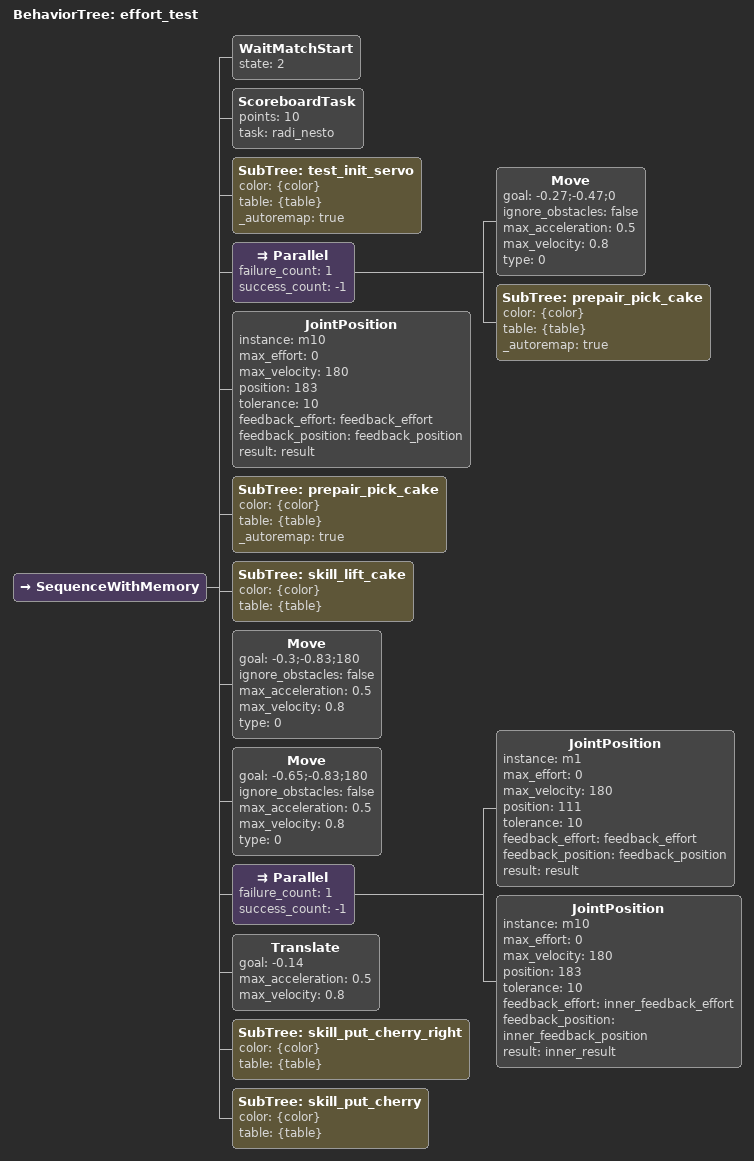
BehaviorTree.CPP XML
<?xml version="1.0" encoding="UTF-8"?>
<root BTCPP_format="4">
  <BehaviorTree ID="effort_test">
    <SequenceWithMemory>
      <WaitMatchStart state="2"/>
      <ScoreboardTask points="10"
                      task="radi_nesto"/>
      <SubTree ID="test_init_servo"
               color="{color}"
               table="{table}"
               _autoremap="true"/>
      <Parallel failure_count="1"
                success_count="-1">
        <Move goal="-0.27;-0.47;0"
              ignore_obstacles="false"
              max_acceleration="0.5"
              max_velocity="0.8"
              type="0"/>
        <SubTree ID="prepair_pick_cake"
                 color="{color}"
                 table="{table}"
                 _autoremap="true"/>
      </Parallel>
      <JointPosition instance="m10"
                     max_effort="0"
                     max_velocity="180"
                     position="183"
                     tolerance="10"
                     feedback_effort="feedback_effort"
                     feedback_position="feedback_position"
                     result="result"/>
      <SubTree ID="prepair_pick_cake"
               color="{color}"
               table="{table}"
               _autoremap="true"/>
      <SubTree ID="skill_lift_cake"
               color="{color}"
               table="{table}"/>
      <Move goal="-0.3;-0.83;180"
            ignore_obstacles="false"
            max_acceleration="0.5"
            max_velocity="0.8"
            type="0"/>
      <Move goal="-0.65;-0.83;180"
            ignore_obstacles="false"
            max_acceleration="0.5"
            max_velocity="0.8"
            type="0"/>
      <Parallel failure_count="1"
                success_count="-1">
        <JointPosition instance="m1"
                       max_effort="0"
                       max_velocity="180"
                       position="111"
                       tolerance="10"
                       feedback_effort="feedback_effort"
                       feedback_position="feedback_position"
                       result="result"/>
        <JointPosition instance="m10"
                       max_effort="0"
                       max_velocity="180"
                       position="183"
                       tolerance="10"
                       feedback_effort="inner_feedback_effort"
                       feedback_position="inner_feedback_position"
                       result="inner_result"/>
      </Parallel>
      <Translate goal="-0.14"
                 max_acceleration="0.5"
                 max_velocity="0.8"/>
      <SubTree ID="skill_put_cherry_right"
               color="{color}"
               table="{table}"/>
      <SubTree ID="skill_put_cherry"
               color="{color}"
               table="{table}"/>
    </SequenceWithMemory>
  </BehaviorTree>

</root>
